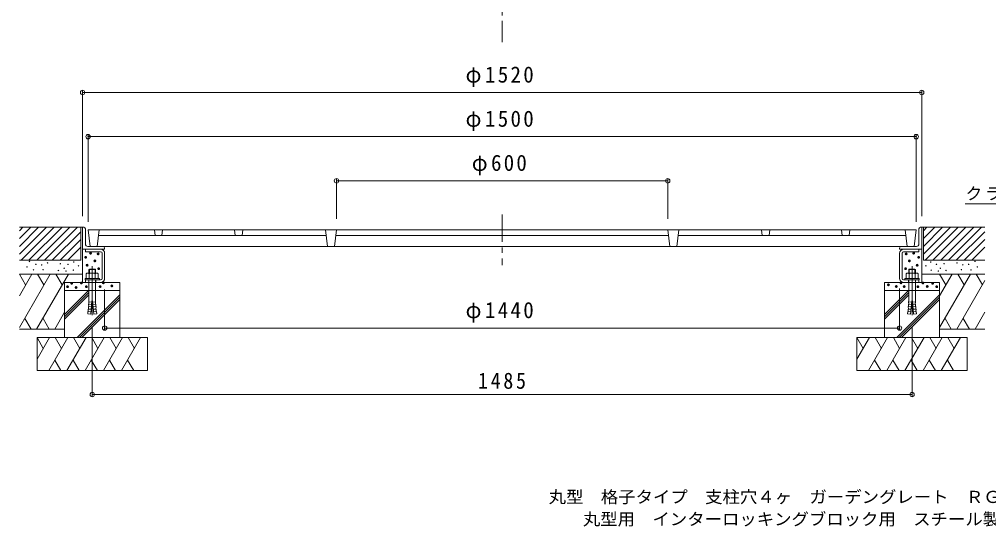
# Model space of a CAD drawing. Units: millimetres at full size, sheet at 1:10; details may follow other scales. Extents: x -1879 to 1866, y -1364 to 1359.
# Drawn here: x -1756 to 0, y -1364 to -445 of the extents above; entities that cross this region are included whole.
import ezdxf
from ezdxf.enums import TextEntityAlignment as Align

# ---------------------------------------------------------------- set-up
doc = ezdxf.new("R2010")
doc.units = ezdxf.units.MM
doc.header["$LTSCALE"] = 10
doc.header["$PDMODE"] = 32
doc.header["$PDSIZE"] = 8
for name, pattern in [('CHAIN1', [8, 5, -1, 1, -1]), ('CHAIN2', [12, 9, -1, 1, -1]), ('DASHED1', [1.8, 1.2, -0.6]), ('DASHED3', [4, 3, -1])]:
    doc.linetypes.add(name, pattern=pattern)
for name, color, linetype, lineweight in [('0-0_通り芯', 3, 'Continuous', 9), ('0-1_躯体', 2, 'DASHED1', 9), ('0-3_建具', 6, 'Continuous', 9), ('0-4_その他', 6, 'Continuous', 9), ('0-6_ハッチ', 6, 'Continuous', 9), ('1-4_1-4ﾚｲﾔ', 7, 'Continuous', 9), ('1-5_1-5ﾚｲﾔ', 7, 'Continuous', 9)]:
    doc.layers.add(name, color=color, linetype=linetype, lineweight=lineweight)
doc.layers.add('F-5_F-5ﾚｲﾔ', color=7, linetype='Continuous')
doc.styles.add('ＭＳ ゴシック', font='')
doc.styles.get('ＭＳ ゴシック').set_extended_font_data('MS Gothic')

msp = doc.modelspace()

# ---------------------------------------------------------------- linework, layer by layer
at = {"layer": '0-0_通り芯'}
for p, q in [((-131.11, -826.64), (-1631.11, -826.64)), ((-1631.11, -826.64), (-1627.43, -856.64)), ((-1611.11, -826.64), (-1614.8, -856.64)), ((-1612.34, -836.64), (-1199.89, -836.64)), ((-1511.11, -826.64), (-1509.89, -836.64)), ((-1496.11, -826.64), (-1497.34, -836.64)), ((-1366.11, -826.64), (-1364.89, -836.64)), ((-1351.11, -826.64), (-1352.34, -836.64)), ((-1201.11, -826.64), (-1197.43, -856.64)), ((-1181.11, -826.64), (-1184.8, -856.64)), ((-579.89, -836.64), (-1182.34, -836.64)), ((-581.11, -826.64), (-577.43, -856.64)), ((-561.11, -826.64), (-564.8, -856.64)), ((-149.89, -836.64), (-562.34, -836.64)), ((-411.11, -826.64), (-409.89, -836.64)), ((-396.11, -826.64), (-397.34, -836.64)), ((-266.11, -826.64), (-264.89, -836.64)), ((-251.11, -826.64), (-252.34, -836.64)), ((-151.11, -826.64), (-147.43, -856.64)), ((-131.11, -826.64), (-134.8, -856.64)), ((-134.8, -856.64), (-1627.43, -856.64))]:
    msp.add_line(p, q, dxfattribs=at)
at = {"layer": '0-0_通り芯', "color": 2, "linetype": 'CHAIN2'}
for p, q in [((-1623.61, -892.07), (-1623.61, -981.34)), ((-138.61, -892.07), (-138.61, -981.34))]:
    msp.add_line(p, q, dxfattribs=at)
at = {"layer": '0-0_通り芯', "color": 2}
for p, q in [((-1634.56, -905.97), (-1634.56, -914.84)), ((-1615.41, -904.84), (-1631.82, -904.84)), ((-1628.67, -897.49), (-1629.61, -898.43)), ((-1617.61, -898.43), (-1629.61, -898.43)), ((-1629.61, -898.43), (-1629.61, -904.84)), ((-1629.08, -905.97), (-1629.08, -914.84)), ((-1628.67, -897.49), (-1628.67, -904.84)), ((-1618.56, -897.49), (-1628.67, -897.49)), ((-1618.56, -897.49), (-1618.56, -904.84)), ((-1618.56, -897.49), (-1617.61, -898.43)), ((-1618.15, -905.97), (-1618.15, -914.84)), ((-1617.61, -898.43), (-1617.61, -904.84)), ((-1612.66, -905.97), (-1612.66, -914.84)), ((-149.56, -905.97), (-149.56, -914.84)), ((-146.82, -904.84), (-130.41, -904.84)), ((-143.67, -897.49), (-144.61, -898.43)), ((-144.61, -898.43), (-132.61, -898.43)), ((-144.61, -898.43), (-144.61, -904.84)), ((-144.08, -905.97), (-144.08, -914.84)), ((-143.67, -897.49), (-143.67, -904.84)), ((-143.67, -897.49), (-133.56, -897.49)), ((-133.56, -897.49), (-133.56, -904.84)), ((-133.56, -897.49), (-132.61, -898.43)), ((-133.15, -905.97), (-133.15, -914.84)), ((-132.61, -898.43), (-132.61, -904.84)), ((-127.66, -905.97), (-127.66, -914.84)), ((-1636.61, -914.84), (-1636.61, -917.14)), ((-1610.61, -914.84), (-1636.61, -914.84)), ((-1610.61, -917.14), (-1636.61, -917.14)), ((-1629.61, -917.14), (-1629.61, -953.31)), ((-1617.61, -917.14), (-1617.61, -953.31)), ((-1610.61, -914.84), (-1610.61, -917.14)), ((-151.61, -914.84), (-151.61, -917.14)), ((-151.61, -914.84), (-125.61, -914.84)), ((-151.61, -917.14), (-125.61, -917.14)), ((-144.61, -917.14), (-144.61, -953.31)), ((-132.61, -917.14), (-132.61, -953.31)), ((-125.61, -914.84), (-125.61, -917.14)), ((-1624.77, -961.72), (-1630.15, -961.25)), ((-1629.94, -965.68), (-1630.15, -961.25)), ((-1624.39, -957.33), (-1629.77, -956.86)), ((-1629.55, -961.3), (-1629.77, -956.86)), ((-1623.01, -955.34), (-1624.21, -955.34)), ((-1622.84, -957.33), (-1617.46, -956.86)), ((-1622.46, -961.72), (-1617.08, -961.25)), ((-1617.67, -961.3), (-1617.46, -956.86)), ((-1617.29, -965.68), (-1617.08, -961.25)), ((-139.77, -961.72), (-145.15, -961.25)), ((-144.94, -965.68), (-145.15, -961.25)), ((-139.39, -957.33), (-144.77, -956.86)), ((-144.55, -961.3), (-144.77, -956.86)), ((-139.21, -955.34), (-138.01, -955.34)), ((-137.84, -957.33), (-132.46, -956.86)), ((-137.46, -961.72), (-132.08, -961.25)), ((-132.67, -961.3), (-132.46, -956.86)), ((-132.29, -965.68), (-132.08, -961.25)), ((-1631.3, -974.4), (-1631.68, -978.78)), ((-1625.92, -974.87), (-1631.3, -974.4)), ((-1625.54, -970.48), (-1630.92, -970.01)), ((-1630.7, -974.45), (-1630.92, -970.01)), ((-1625.15, -966.1), (-1630.53, -965.63)), ((-1630.32, -970.07), (-1630.53, -965.63)), ((-1622.07, -966.1), (-1616.69, -965.63)), ((-1621.69, -970.48), (-1616.31, -970.01)), ((-1621.31, -974.87), (-1615.93, -974.4)), ((-1616.91, -970.07), (-1616.69, -965.63)), ((-1616.52, -974.45), (-1616.31, -970.01)), ((-1615.93, -974.4), (-1615.54, -978.78)), ((-146.3, -974.4), (-146.69, -978.78)), ((-140.92, -974.87), (-146.3, -974.4)), ((-140.54, -970.48), (-145.92, -970.01)), ((-145.7, -974.45), (-145.92, -970.01)), ((-140.16, -966.1), (-145.53, -965.63)), ((-145.32, -970.07), (-145.53, -965.63)), ((-137.07, -966.1), (-131.69, -965.63)), ((-136.69, -970.48), (-131.31, -970.01)), ((-136.31, -974.87), (-130.93, -974.4)), ((-131.91, -970.07), (-131.69, -965.63)), ((-131.52, -974.45), (-131.31, -970.01)), ((-130.93, -974.4), (-130.54, -978.78))]:
    msp.add_line(p, q, dxfattribs=at)
for points in [[(-1624.21, -955.34), (-1626.31, -979.25), (-1631.68, -978.78)], [(-1623.01, -955.34), (-1620.92, -979.25), (-1615.54, -978.78)], [(-139.21, -955.34), (-141.31, -979.25), (-146.69, -978.78)], [(-138.01, -955.34), (-135.92, -979.25), (-130.54, -978.78)]]:
    msp.add_lwpolyline(points, dxfattribs=at)
for centre, radius, start, end in [((-1631.82, -908.75), 3.9, 45.36182, 134.6387), ((-1623.61, -918.67), 13.83, 66.7197, 113.2802), ((-1615.41, -908.75), 3.9, 45.36104, 134.6387), ((-146.82, -908.75), 3.9, 45.3613, 134.63896), ((-138.61, -918.67), 13.83, 66.7198, 113.2803), ((-130.41, -908.75), 3.9, 45.3613, 134.63818), ((-1672.08, -953.25), 42.47, 355.12158, 359.91591), ((-1575.15, -953.25), 42.47, 180.08409, 184.87842), ((-187.08, -953.25), 42.47, 355.12158, 359.91591), ((-90.15, -953.25), 42.47, 180.08409, 184.87842)]:
    msp.add_arc(centre, radius, start, end, dxfattribs=at)
at = {"layer": '0-1_躯体', "linetype": 'CHAIN1'}
for p, q in [((-881.11, 1152.13), (-881.11, -486.34)), ((-881.11, -798.4), (-881.11, -890.17))]:
    msp.add_line(p, q, dxfattribs=at)
at = {"layer": '0-1_躯体', "linetype": 'Continuous'}
for p, q in [((-1641.11, -821.64), (-1641.11, -861.64)), ((-1639.11, -821.64), (-1641.11, -821.64)), ((-1636.11, -824.64), (-1636.11, -852.14)), ((-126.11, -824.64), (-126.11, -852.14)), ((-123.11, -821.64), (-121.11, -821.64)), ((-121.11, -821.64), (-121.11, -861.64)), ((-1631.61, -856.64), (-1604.11, -856.64)), ((-1601.11, -859.64), (-1601.11, -861.64)), ((-161.11, -859.64), (-161.11, -861.64)), ((-158.21, -856.64), (-130.61, -856.64)), ((-1636.11, -866.14), (-1636.11, -861.64)), ((-1608.36, -866.14), (-1636.11, -866.14)), ((-1605.61, -914.39), (-1605.61, -868.89)), ((-1601.11, -914.39), (-1601.11, -868.89)), ((-121.11, -861.64), (-161.11, -861.64)), ((-161.11, -914.39), (-161.11, -868.89)), ((-156.61, -914.39), (-156.61, -868.89)), ((-153.86, -866.14), (-126.11, -866.14)), ((-126.11, -866.14), (-126.11, -861.64)), ((-121.11, -861.64), (-121.11, -921.64)), ((-1608.36, -917.14), (-1636.11, -917.14)), ((-1636.11, -917.14), (-1636.11, -921.64)), ((-1608.36, -921.64), (-1636.11, -921.64)), ((-153.86, -917.14), (-126.11, -917.14)), ((-153.86, -921.64), (-126.11, -921.64)), ((-126.11, -917.14), (-126.11, -921.64))]:
    msp.add_line(p, q, dxfattribs=at)
at = {"layer": '0-1_躯体', "linetype": 'CHAIN2'}
for p, q in [((-1623.61, -911.31), (-1623.61, -925.52)), ((-1623.61, -911.31), (-1623.61, -925.52)), ((-138.61, -911.31), (-138.61, -925.52))]:
    msp.add_line(p, q, dxfattribs=at)
at = {"layer": '0-1_躯体', "linetype": 'DASHED3'}
for p, q in [((-1617.11, -917.14), (-1617.11, -921.64)), ((-145.11, -917.14), (-145.11, -921.64))]:
    msp.add_line(p, q, dxfattribs=at)
at = {"layer": '0-1_躯体', "linetype": 'Continuous'}
msp.add_lwpolyline([(-1601.11, -861.64), (-1640.47, -861.64), (-1641.11, -861.64), (-1641.11, -921.64)], dxfattribs=at)
for centre, radius, start, end in [((-1639.11, -824.64), 3, 0, 90), ((-123.11, -824.64), 3, 90, 180), ((-1631.61, -852.14), 4.5, 180, 270), ((-1604.11, -859.64), 3, 0, 90), ((-158.11, -859.64), 3, 90, 180), ((-130.61, -852.14), 4.5, 270, 0), ((-1608.36, -868.89), 7.25, 0, 90), ((-1608.36, -868.89), 2.75, 0, 90), ((-153.86, -868.89), 7.25, 90, 180), ((-153.86, -868.89), 2.75, 90, 180), ((-1608.36, -914.39), 2.75, 270, 0), ((-1608.36, -914.39), 7.25, 270, 0), ((-153.86, -914.39), 7.25, 180, 270), ((-153.86, -914.39), 2.75, 180, 270)]:
    msp.add_arc(centre, radius, start, end, dxfattribs=at)
at = {"layer": '0-3_建具'}
for p, q in [((-1755.59, -906.64), (-1744.27, -926.26)), ((-1755.59, -945.87), (-1732.94, -906.64)), ((-1755.59, -1003.19), (-1699.85, -906.64)), ((-1724.49, -1006.64), (-1666.75, -906.64)), ((-1722.5, -906.64), (-1711.17, -926.26)), ((-1689.4, -906.64), (-1678.08, -926.26)), ((-88.61, -906.64), (-77.29, -926.26)), ((-88.61, -945.87), (-65.96, -906.64)), ((-88.61, -1003.19), (-32.87, -906.64)), ((-55.52, -906.64), (-44.19, -926.26)), ((-22.43, -906.64), (-11.1, -926.26)), ((-57.51, -1006.64), (-6.64, -918.53)), ((-1673.61, -979.98), (-1630.27, -936.64)), ((-1673.61, -984.22), (-1629.61, -940.22)), ((-1673.61, -988.47), (-1629.61, -944.47)), ((-1651.04, -1021.64), (-1573.61, -944.22)), ((-188.61, -979.98), (-145.27, -936.64)), ((-188.61, -984.22), (-144.61, -940.22)), ((-188.61, -988.47), (-144.61, -944.47)), ((-166.04, -1021.64), (-88.61, -944.22)), ((-1646.79, -1021.64), (-1573.61, -948.46)), ((-1642.55, -1021.64), (-1573.61, -952.7)), ((-161.8, -1021.64), (-88.61, -948.46)), ((-157.55, -1021.64), (-88.61, -952.7)), ((-1691.39, -1006.64), (-1673.61, -975.85)), ((-24.42, -1006.64), (-6.64, -975.85)), ((-1734.51, -1006.64), (-1745.86, -986.99)), ((-1712.76, -986.99), (-1701.41, -1006.64)), ((-67.53, -1006.64), (-78.88, -986.99)), ((-45.79, -986.99), (-34.44, -1006.64)), ((-1723.61, -1021.64), (-1712.29, -1041.26)), ((-1723.61, -1060.87), (-1700.96, -1021.64)), ((-1702.51, -1081.64), (-1667.87, -1021.64)), ((-1690.52, -1021.64), (-1679.19, -1041.26)), ((-1669.42, -1081.64), (-1634.78, -1021.64)), ((-1657.42, -1021.64), (-1646.1, -1041.26)), ((-1636.54, -1081.64), (-1601.9, -1021.64)), ((-1624.55, -1021.64), (-1613.23, -1041.26)), ((-1603.45, -1081.64), (-1568.81, -1021.64)), ((-1591.46, -1021.64), (-1580.13, -1041.26)), ((-1570.58, -1081.64), (-1535.94, -1021.64)), ((-1558.59, -1021.64), (-1547.26, -1041.26)), ((-238.61, -1021.64), (-227.29, -1041.26)), ((-238.61, -1060.87), (-215.96, -1021.64)), ((-217.51, -1081.64), (-182.87, -1021.64)), ((-205.52, -1021.64), (-194.19, -1041.26)), ((-184.42, -1081.64), (-149.78, -1021.64)), ((-172.43, -1021.64), (-161.1, -1041.26)), ((-151.54, -1081.64), (-116.9, -1021.64)), ((-139.55, -1021.64), (-128.23, -1041.26)), ((-118.45, -1081.64), (-83.81, -1021.64)), ((-106.46, -1021.64), (-95.13, -1041.26)), ((-85.58, -1081.64), (-50.94, -1021.64)), ((-73.59, -1021.64), (-62.26, -1041.26)), ((-1680.26, -1081.64), (-1691.38, -1062.37)), ((-1658.29, -1062.37), (-1647.16, -1081.64)), ((-1614.29, -1081.64), (-1625.42, -1062.37)), ((-1592.32, -1062.37), (-1581.2, -1081.64)), ((-1548.33, -1081.64), (-1559.45, -1062.37)), ((-195.26, -1081.64), (-206.39, -1062.37)), ((-173.29, -1062.37), (-162.16, -1081.64)), ((-129.29, -1081.64), (-140.42, -1062.37)), ((-107.32, -1062.37), (-96.2, -1081.64)), ((-63.33, -1081.64), (-74.45, -1062.37))]:
    msp.add_line(p, q, dxfattribs=at)
at = {"layer": '0-4_その他', "color": 7}
for p, q in [((-1641.11, -574.58), (-1641.11, -801.64)), ((-1641.11, -577.58), (-121.11, -577.58)), ((-121.11, -574.58), (-121.11, -801.64)), ((-1631.11, -654.58), (-1631.11, -811.64)), ((-1631.11, -657.58), (-131.11, -657.58)), ((-131.11, -654.58), (-131.11, -811.64)), ((-1181.11, -734.58), (-1181.11, -806.64)), ((-581.11, -734.58), (-581.11, -806.64)), ((-1181.11, -737.58), (-581.11, -737.58)), ((-1601.11, -1007.45), (-1601.11, -934.39)), ((-161.11, -1007.45), (-161.11, -932.62)), ((-1623.61, -1127.94), (-1623.61, -1001.34)), ((-1601.11, -1004.45), (-161.11, -1004.45)), ((-138.61, -1127.94), (-138.61, -1001.34)), ((-1623.61, -1124.94), (-138.61, -1124.94))]:
    msp.add_line(p, q, dxfattribs=at)
for p in [(-1641.11, -577.58), (-121.11, -577.58), (-1631.11, -657.58), (-131.11, -657.58), (-1181.11, -737.58), (-581.11, -737.58), (-1601.11, -1004.45), (-161.11, -1004.45), (-1623.61, -1124.94), (-138.61, -1124.94)]:
    msp.add_point(p, dxfattribs=at)
at = {"layer": '0-6_ハッチ'}
for p, q in [((-1641.11, -821.64), (-1755.59, -821.64)), ((-1755.59, -828.16), (-1749.07, -821.64)), ((-1755.59, -870.59), (-1706.65, -821.64)), ((-1755.59, -842.3), (-1734.93, -821.64)), ((-1755.59, -856.45), (-1720.79, -821.64)), ((-1752.5, -881.64), (-1692.5, -821.64)), ((-1738.36, -881.64), (-1678.36, -821.64)), ((-1724.22, -881.64), (-1664.22, -821.64)), ((-1710.08, -881.64), (-1650.08, -821.64)), ((-1644.11, -821.64), (-1644.11, -881.64)), ((-121.11, -821.64), (-6.64, -821.64)), ((-118.11, -828.16), (-111.6, -821.64)), ((-118.11, -870.59), (-69.17, -821.64)), ((-118.11, -842.3), (-97.45, -821.64)), ((-118.11, -856.45), (-83.31, -821.64)), ((-118.11, -821.64), (-118.11, -881.64)), ((-115.03, -881.64), (-55.03, -821.64)), ((-100.88, -881.64), (-40.88, -821.64)), ((-86.74, -881.64), (-26.74, -821.64)), ((-72.6, -881.64), (-12.6, -821.64)), ((-1695.94, -881.64), (-1644.11, -829.82)), ((-58.46, -881.64), (-6.64, -829.82)), ((-1681.79, -881.64), (-1644.11, -843.96)), ((-1667.65, -881.64), (-1644.11, -858.1)), ((-44.32, -881.64), (-6.64, -843.96)), ((-30.17, -881.64), (-6.64, -858.1)), ((-1644.11, -881.64), (-1755.59, -881.64)), ((-118.11, -881.64), (-6.64, -881.64)), ((-1641.11, -906.64), (-1755.59, -906.64)), ((-121.11, -906.64), (-6.64, -906.64)), ((-1573.61, -921.64), (-1573.61, -1021.64)), ((-188.61, -921.64), (-188.61, -1021.64)), ((-1673.61, -936.64), (-1573.61, -936.64)), ((-88.61, -936.64), (-188.61, -936.64)), ((-1673.61, -1006.64), (-1755.59, -1006.64)), ((-88.61, -1006.64), (-6.64, -1006.64)), ((-1723.61, -1021.64), (-1723.61, -1081.64)), ((-38.61, -1021.64), (-38.61, -1081.64)), ((-238.61, -1081.64), (-38.61, -1081.64))]:
    msp.add_line(p, q, dxfattribs=at)
for points in [[(-1573.61, -921.64), (-1673.61, -921.64), (-1673.61, -1021.64)], [(-188.61, -921.64), (-88.61, -921.64), (-88.61, -1021.64)], [(-1723.61, -1021.64), (-1523.61, -1021.64), (-1523.61, -1081.64), (-1723.61, -1081.64)], [(-38.61, -1021.64), (-238.61, -1021.64), (-238.61, -1081.64)]]:
    msp.add_lwpolyline(points, dxfattribs=at)
at = {"layer": '1-5_1-5ﾚｲﾔ'}
msp.add_line((-42.4, -779.04), (306.04, -779.04), dxfattribs=at)

# ---------------------------------------------------------------- texts
at = {"layer": '0-4_その他', "style": 'ＭＳ ゴシック'}
for height, p in [(18.33, (-1648.05, -891.32)), (18.33, (-1639.13, -883.8)), (18.33, (-1625.5, -885.06)), (18.33, (-161.73, -885.06)), (18.33, (-148.1, -883.8)), (18.33, (-139.17, -891.32)), (9.16, (-1748.11, -901.21)), (9.16, (-1743.75, -891.32)), (9.16, (-1732.14, -896.68)), (9.16, (-1721.72, -897.55)), (9.16, (-1711.01, -893.94)), (9.16, (-1687.79, -895.49)), (9.16, (-1680.89, -903.63)), (9.16, (-1673.94, -896.68)), (9.16, (-1663.51, -892.34)), (9.16, (-1654.83, -899.29)), (18.33, (-1645.39, -905.57)), (18.33, (-1631.3, -897.74)), (18.33, (-1624.4, -911.84)), (18.33, (-162.82, -911.84)), (18.33, (-155.93, -897.74)), (18.33, (-141.84, -905.57)), (9.16, (-119.9, -899.29)), (9.16, (-111.21, -892.34)), (9.16, (-100.79, -896.68)), (9.16, (-93.84, -903.63)), (9.16, (-86.94, -895.49)), (9.16, (-63.72, -893.94)), (9.16, (-53.01, -897.55)), (9.16, (-42.58, -896.68)), (9.16, (-30.98, -891.32)), (9.16, (-26.62, -901.21)), (9.16, (-1736.51, -906.57)), (9.16, (-1719.11, -906.24)), (9.16, (-1691.26, -907.71)), (9.16, (-1677.41, -908.85)), (9.16, (-1664.38, -907.11)), (9.16, (-110.34, -907.11)), (9.16, (-97.31, -908.85)), (9.16, (-83.46, -907.71)), (9.16, (-55.61, -906.24)), (9.16, (-38.22, -906.57)), (18.33, (-1680.81, -944.52)), (18.33, (-1673.37, -938.4)), (18.33, (-1665.35, -945.91)), (18.33, (-1655.78, -937.75)), (18.33, (-1646.7, -944.52)), (18.33, (-1621.89, -944.31)), (18.33, (-1615.99, -937.53)), (18.33, (-1600.59, -943.02)), (18.33, (-193.91, -941.07)), (18.33, (-179.69, -944.09)), (18.33, (-171.24, -937.53)), (18.33, (-165.33, -944.31)), (18.33, (-140.52, -944.52)), (18.33, (-131.45, -937.75)), (18.33, (-123.69, -944.09)), (18.33, (-113.85, -938.4)), (18.33, (-106.42, -944.52))]:
    msp.add_text('・', height=height, dxfattribs=at).set_placement(p, align=Align.BOTTOM_LEFT)
at = {"layer": '0-4_その他', "color": 2, "char_height": 29.33, "attachment_point": 7, "style": 'ＭＳ ゴシック'}
for s, insert in [('\\T1.22;\\W0.95;φ1520', (-947.36, -567.58)), ('\\T1.22;\\W0.95;φ1500', (-947.36, -647.58)), ('\\T1.21;\\W0.95;φ600', (-936.11, -727.58)), ('\\T1.22;\\W0.95;φ1440', (-947.36, -994.45)), ('\\T1.28;\\W0.9;1485', (-924.86, -1114.94))]:
    msp.add_mtext(s, dxfattribs=dict(at, insert=insert))
at = {"layer": '1-4_1-4ﾚｲﾔ', "insert": (-41.49, -774.31), "char_height": 21.99, "attachment_point": 7, "style": 'ＭＳ ゴシック'}
msp.add_mtext('\\T1.17;クラッシャ－ラン基礎', dxfattribs=at)
at = {"layer": 'F-5_F-5ﾚｲﾔ', "style": 'ＭＳ ゴシック', "width": 1.05}
for s, p in [('丸型\u3000格子タイプ\u3000支柱穴４ヶ\u3000ガーデングレート\u3000ＲＧＣ－３－１５００×６００', (-796.85, -1328.03)), ('丸型用\u3000インターロッキングブロック用\u3000スチール製受枠\u3000ＲＨ－Ｅ－１５００', (-734.85, -1368.32))]:
    msp.add_text(s, height=21.99, dxfattribs=at).set_placement(p, align=Align.BOTTOM_LEFT)

doc.saveas('drawing.dxf')
